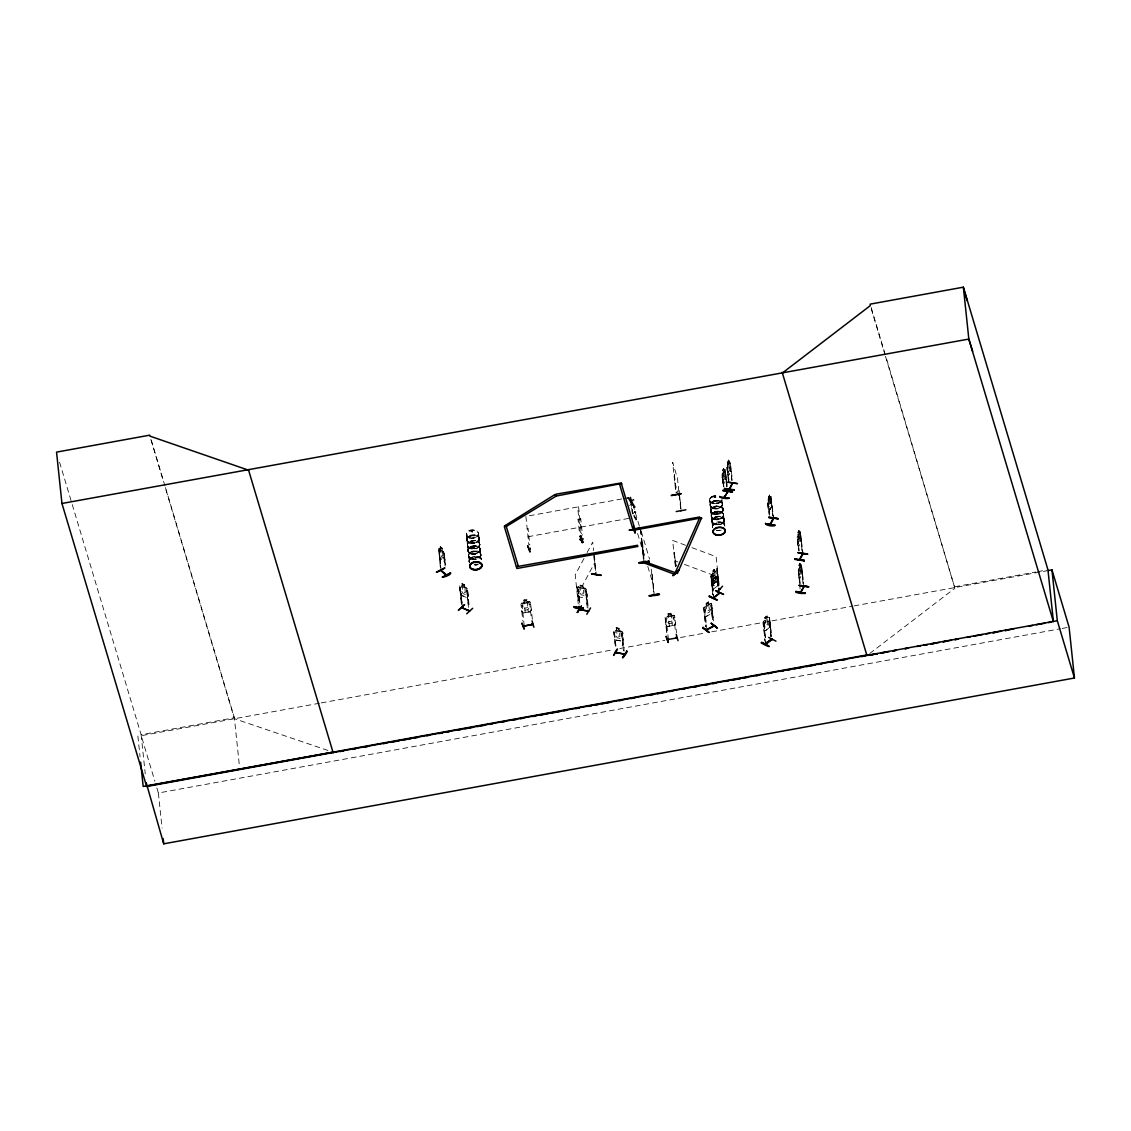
<?xml version="1.0" encoding="UTF-8"?>
<svg xmlns="http://www.w3.org/2000/svg" width="1131" height="1131" viewBox="0 0 1131 1131"><rect width="100%" height="100%" fill="white"/><g stroke="black" fill="none" stroke-linecap="round" stroke-linejoin="round"><path stroke-width="0.75" stroke-dasharray="5 3.75" d="M725.848 479.417L725.848 476.222L725.848 479.417C720.037 496.763 722.525 453.743 723.048 485.595M730.683 471.217L730.796 468.036L730.796 471.231L728.166 475.953L730.796 471.231M800.889 541.65C802.275 531.697 799.391 551.97 797.765 544.52M798.924 577.178L799.476 579.114L801.964 574.35L801.271 564.567M802.006 574.378L802.006 571.183M714.481 580.571L712.473 579.779L714.099 581.574L713.025 585.66L714.608 581.772C715.852 585.024 718.213 581.786 714.976 580.896L716.05 577.022L714.566 580.457M711.512 582.861L712.431 584.812L717.351 580.811L717.817 577.743M718.086 582.578L717.775 585.646L718.242 582.578M763.651 629.317L764.712 631.211L769.787 627.422C770.211 621.301 771.144 611.772 763.581 621.244L762.944 622.601L765.178 641.277M769.787 627.422L770.183 624.326M732.125 480.477L729.622 461.137L726.865 467.372L727.671 474.101M770.451 496.353L771.639 506.335C767.709 519.567 765.616 497.032 771.003 496.537M800.352 531.867L797.058 537.805L798.373 549.553M797.157 537.833L797.412 536.292M799.377 579.1L798.118 570.491L801.37 564.595M444.624 561.895L444.935 559.873L444.624 561.895L440.256 558.163M768.797 499.577L769.815 515.397M716.404 576.598L715.555 579.454L713.604 581.037L712.346 579.892M467.471 597.832L468.093 595.768L467.541 597.946L461.561 595.302L460.388 592.602M521.787 610.712L523.003 612.96L530.439 611.814L531.259 609.072M665.82 624.241L667.078 626.56L674.571 625.245L675.377 622.502M467.131 537.988L466.82 540.293M472.235 531.938L470.934 531.273M472.39 531.81C469.733 532.206 472.815 529.888 472.291 532.051M471.203 531.641L472.39 531.188L471.896 531.697M467.711 543.601L467.414 545.891M467.881 550.133L470.058 546.994M473.154 537.282L473.422 537.847M473.818 537.861L473.324 537.183M468.418 555.137L468.814 553.978M473.154 547.998L472.772 547.277L473.818 547.545M469.012 560.75L469.393 559.591M474.257 547.757L474.214 547.376M478.385 535.076L477.65 536.052L478.667 532.955L477.24 531.132M478.908 540.335L479.29 539.176A6.263 3.973 -6 0 0 470.326 535.882A6.263 3.973 -6 0 0 469.506 542.809A6.263 3.973 -6 0 0 479.261 539.218M475.246 553.483L474.949 553.723M479.487 545.948L479.883 544.789A6.263 3.973 -6 0 0 470.92 541.495A6.263 3.973 -6 0 0 470.086 548.422A6.263 3.973 -6 0 0 479.841 544.831M480.095 551.066L480.406 549.793M480.576 556.325L480.972 555.165M710.07 504.61L710.452 503.451M714.382 497.23L714.128 497.4M714.665 497.428L715.725 496.65M710.65 510.222L711.046 509.063M711.215 515.595C712.219 510.887 718.708 510.505 722.228 512.569M716.305 503.253L717.238 503.238M711.752 520.698L711.837 521.73L712.134 519.44M717.62 512.909L715.725 513.092L717.238 513.389M712.714 525.053L712.417 527.343M716.715 512.711L717.549 512.979M718.157 519.369C720.235 518.111 713.237 520.769 711.809 517.433C714.764 521.433 724.193 519.85 723.642 514.181M722.228 505.797L722.61 504.638A6.263 3.973 -6 0 0 713.647 501.344A6.263 3.973 -6 0 0 712.827 508.271A6.263 3.973 -6 0 0 722.582 504.68M722.808 511.41L723.119 509.106M723.6 515.34A6.164 3.902 -6 0 1 714 518.875A6.164 3.902 -6 0 1 714.82 512.06A6.164 3.902 -6 0 1 723.6 515.34L720.193 519.016M723.911 521.787L724.292 520.628M623.139 639.029C621.47 645.207 625.401 632.286 621.386 631.239L619.449 630.844L619.194 628.341L616.155 627.804L619.194 628.341M712.714 594.637L710.805 576.089L712.813 573.544L712.473 571.014C715.98 565.656 713.52 574.506 716.192 570.703L717.026 570.985M710.805 576.146L716.192 570.703M717.45 575.82L711.71 579.524L711.159 580.938L712.784 589.619L717.775 585.646M711.229 580.924L711.781 579.567M763.623 621.23L764.924 641.136M717.959 518.988L720.178 518.804M583.949 558.516L575.212 574.901L578.224 603.586M587.13 552.564L592.701 542.145L593.591 550.613M577.347 595.231L594.835 562.475M723.84 486.797L722.638 470.143C724.717 465.124 726.201 477.777 723.727 480.166L722.978 479.176M723.783 468.291L722.638 470.143M727.586 461.957C729.707 456.966 731.149 469.619 728.675 471.98L727.445 466.325L727.586 461.957L728.76 459.964M722.992 471.076L723.543 469.04M727.94 462.89L728.491 460.854M724.052 470.793L724.759 469.45M727.219 465.859L727.728 461.999M729.721 461.165L729 462.621L728.661 459.949M722.455 476.575L723.515 486.74M725.961 480.138L725.367 471.104L727.29 486.415M727.403 468.39L728.675 480.859M731.799 480.421L730.315 462.932L732.421 479.926M768.062 500.948L768.43 497.06C770.593 492.013 771.992 504.878 769.518 507.084L768.783 506.094M769.603 495.067L768.43 497.06M769.773 497.541L770.564 496.255M768.246 503.493L769.49 515.354M772.643 515.524L771.158 498.022L773.448 516.711M769.009 511.042L771.498 506.278L771.738 503.154M797.779 532.404L798.953 530.397L800.211 537.536L798.868 542.428L797.779 532.404L798.189 534.935M798.048 532.489L798.698 531.287L798.133 533.323M797.595 538.823L798.839 550.684M801.992 550.868L800.508 533.365L802.798 552.055M800.183 583.455L798.656 569.473L799.871 563.097L800.211 565.769M798.613 571.551L799.886 584.006M803.01 583.582L801.526 566.08L803.632 583.073M576.81 586.706L578.549 603.643M703.835 608.054L704.528 606.796M712.813 573.544L711.851 575.227L712.784 584.727L714.057 585.886L716.05 584.303L716.898 581.461L715.909 571.933L714.778 571.947M712.304 580.062L713.279 578.379L712.855 575.82L715.061 574.166M443.875 557.046L443.154 558.262L441.401 556.791L439.761 549.341L440.609 549.298L439.181 548.139L444.299 553.215M588.063 606.131L586.339 589.322L583.214 587.95L583.087 585.321L580.104 584.713L580.429 587.385L578.337 586.961L585.293 588.219L586.395 589.378L587.145 596.037L586.339 598.37L579.312 596.956L578.167 594.213L579.383 596.885M578.224 589.449L577.404 589.293L578.224 589.449L579.652 603.007M583.356 587.823L584.84 589.025L585.335 593.69L584.048 595.387L581.263 594.821L579.553 592.517L579.058 587.851L580.472 587.314M587.286 607.87L585.632 590.721L586.452 590.891L588.106 608.04M615.42 639.976L622.403 641.235L615.42 639.976L613.567 630.533L616.423 630.306M613.624 632.102L614.458 632.271L613.624 632.102L615.094 647.568M619.406 630.914L620.947 632.045L621.442 636.725L620.156 638.421L617.356 637.856L615.66 635.551L615.165 630.872L616.565 630.349L616.31 627.846M621.343 631.31L614.387 629.896M621.598 633.954L622.559 633.911L621.598 633.954L623.379 650.905M632.483 502.447L635.368 507.169L634.788 507.748L631.338 503.564L634.576 499.718L633.431 499.294L629.119 504.808M633.12 513.856L634.731 511.664L635.876 512.089L633.204 515.397L636.668 519.539L634.887 519.652L635.466 519.087M629.684 505.797L634.576 499.718M468.488 552.182L468.05 550.868M468.234 549.058C470.765 545.029 478.06 544.322 480.336 548.917M472.8 547.56L473.847 547.036M475.585 553.78L473.663 553.907M479.346 552.055L480.067 550.854M710.621 497.555L709.533 499.605L710.24 505.246L709.759 500.552M714.41 496.622C712.898 498.418 717.634 497.499 715.16 496.467M715.485 497.272L715.626 496.721M716.828 502.73L716.333 503.154M721.734 500.552L716.884 503.408L711.06 502.517M711.555 514.52L714.778 512.032L717.959 511.481M718.227 519.03L718.835 518.761M718.553 518.903L718.454 519.242M627.832 497.951L629.614 497.838L631.819 501.485L630.674 502.602L627.832 497.951L631.239 502.051L628.412 497.386M633.431 499.294L632.851 499.86L633.996 500.284M633.586 507.282L635.368 507.169M634.731 511.664L634.152 512.23L635.876 512.089M676.253 565.938L674.147 552.607L676.055 566.136M718.383 585.08L716.87 568.568L719.316 585.165M717.605 568.851L716.672 568.766M464.841 587.088L466.156 588.502L466.651 593.167L465.562 594.637L463.13 593.634L461.618 591.103L461.137 586.438L462.339 586.141L461.985 583.511L464.587 584.586L464.7 587.187M460.473 592.63C459.016 584.586 458.833 583.653 466.495 587.851L467.471 589.095L469.323 607.531M461.194 602.837L459.794 587.399L462.112 602.936M462.268 606.513L460.501 587.696M464.516 584.642L461.915 583.568M467.541 589.039L466.439 587.908M468.404 607.432L466.834 590.297L469.125 607.729M460.444 592.545L461.519 595.358M468.248 595.754L467.456 589.039M578.323 586.805L577.418 587.569L578.224 594.284M712.558 571.042L714.651 569.345L714.849 571.989M711.512 577.234L713.463 595.867M718.044 586.636L717.195 572.611L718.708 584.6M718.128 585.066L717.464 572.738M713.392 579.044L715.358 577.446M712.389 584.656L717.351 580.811M713.364 579.213L715.343 577.644M439.266 548.083L440.581 566.956M477.65 536.08C464.332 545.057 462.579 524.826 477.225 531.118M472.843 548.026L474.143 547.913M478.215 552.677L479.304 551.843L475.246 553.936M710.636 497.541L716.276 495.463A6.164 3.902 -6 0 0 709.731 499.181A6.164 3.902 -6 0 0 714.269 503.337A6.164 3.902 -6 0 0 721.592 500.383M716.192 512.909L717.21 512.541M717.294 513.502L717.266 513.078M869.753 653.492L954.889 588.247L885.856 356.604M764.839 617.583L767.03 615.928L767.228 618.572L768.317 618.53L768.811 623.195L767.935 626.023L765.899 627.578L764.598 626.418L764.768 617.554L766.959 616.07L767.143 618.53L768.684 617.455M763.665 621.287L765.023 620.057M763.736 623.732L765.517 640.683M770.833 636.626L769.645 619.223L771.681 636.301M771.088 636.767L769.9 619.364M769.645 627.337L764.655 631.324L763.722 629.246M524.091 602.653L522.678 603.77L523.172 608.436L524.982 610.16L527.951 609.637L529.336 607.361L528.856 602.682L527.159 602.13M704.783 609.397L703.85 609.609L704.783 609.397L706.917 629.727M710.975 605.891L711.908 605.679L710.975 605.891L712.587 621.145M438.672 548.521L441.175 570.929M440.298 567.098L438.8 550.019L441.104 567.394M440.539 549.157L440.284 546.655L440.525 549.341M439.323 550.444L438.517 550.161M443.536 551.787L442.334 550.769L443.38 552.38L444.851 566.263M439.379 555.236L440.228 558.205L444.709 561.838M443.875 554.261L445.119 566.122M445.091 559.902L443.522 551.843M470.1 547.248L472.998 546.146L477.692 546.485M478.215 552.691L475.19 553.766M715.57 497.4L714.693 497.555M716.05 512.654L717.393 512.64M529.336 515.764L577.644 506.971L580.5 534.016M621.725 498.941L578.591 506.801L581.433 533.846M623.464 498.63L630.363 497.371L631.607 509.233M528.021 536.73L579.793 527.3M580.726 527.131L630.773 518.012M72.257 504.582L141.135 734.74L234.357 717.761L239.39 765.645M954.734 586.763L1035.869 571.989M1037.594 571.678L1046.232 570.109M319.493 703.242L141.234 735.701L154.862 781.196M321.232 702.917L612.79 649.83M619.746 648.572L664.858 640.358M680.48 637.516L704.783 633.091M711.724 631.819L852.293 606.23M854.032 605.905L1046.741 570.83M156.87 787.939L158.382 793.001L1060.411 628.765M1062.15 628.44L1067.367 627.493M674.359 474.794L676.253 492.748M679.137 490.713L681.018 508.667M632.088 509.883L632.441 513.149M578.012 519.27L578.945 519.327L578.012 519.27L579.609 534.171M580.712 518.776L579.835 518.931L580.769 518.988L582.423 535.104M528.007 528.375L527.117 528.53L528.064 528.587L529.775 544.916M641.475 541.184L643.355 559.138M642.45 542.272L644.331 559.138M652.149 574.661L654.043 592.616M522.07 605.438L521.179 605.594L522.126 605.65L524.077 624.284M529.817 604.053L530.764 604.11L529.817 604.053L531.485 619.519M666.187 618.869L665.311 619.025L666.244 619.081L668.209 637.714M673.949 617.484L674.882 617.54L673.949 617.484L675.546 632.738M525.236 612.663L523.809 600.08L527.004 599.529L528.219 612.14M523.823 600.151L527.018 599.6M532.362 619.364L530.552 602.356L529.322 601.664L521.9 602.964L520.995 604.11L522.847 621.06M521.971 603.106L524.204 602.724M527.187 602.201L529.308 601.819M524.275 603.487L527.258 602.964M524.77 608.153L527.739 607.63M530.34 611.687L522.946 613.129L521.702 610.811M669.368 626.079L667.94 613.511L671.15 613.016L671.404 615.518L674.684 615.844L676.494 632.795M673.468 615.165L666.046 616.466L665.099 617.469L666.908 634.265M668.407 616.904L671.376 616.395M668.888 621.583L671.871 621.06M667.078 626.56L674.571 625.245M473.012 546.174L474.638 546.019M475.317 553.992L469.393 552.819M715.259 576.81L716.404 576.796M717.931 511.226L722.2 512.343L723.642 514.393L723.133 513.191M473.691 554.148L470.637 553.653L468.488 551.985M711.385 516.514L711.809 517.645M726.964 467.386L728.35 480.802M726.964 486.358L725.141 469.492L726.286 480.194M771.031 496.424L773.123 516.669M767.709 502.475L769.023 514.209M768.416 509.176L769.122 510.929M800.281 531.754L802.473 551.999M801.398 564.482L803.491 584.727M798.797 565.118L799.942 563.266L801.229 570.25L799.886 575.142L799.15 574.152M798.33 568.992L800.098 589.039M585.505 590.933L586.325 591.103M671.404 615.518L672.973 616.112L673.468 620.778L672.083 623.054L669.1 623.577L667.29 621.866L666.809 617.187L668.308 616.084L665.127 617.526L666.979 634.477M327.962 750.461L234.456 718.722L165.578 488.564M725.211 469.619L722.186 474.073L722.681 470.157M685.527 545.255L672.648 540.448L675.659 569.119M691.96 547.658L716.107 556.678L719.118 585.363M674.783 560.778L678.006 561.98M684.439 564.383L718.242 577.022M713.505 620.933L711.625 603.94L710.551 603.487L704.415 606.683L703.736 608.068L705.631 626.546M710.522 603.586L711.555 604.025M459.582 587.583L460.303 587.88M466.622 590.481L467.343 590.778M461.448 595.429L467.612 597.875M712.29 503.111L710.155 501.683M673.44 615.25L674.585 615.9M529.35 601.734L530.566 602.413M711.625 603.94L713.308 620.763M708.84 604.378L708.586 601.876L705.956 603.247L706.281 605.792L705.08 607.305L705.574 611.97L707.101 613.285L709.561 612.012L710.664 609.326L710.169 604.661L708.769 604.505L708.501 602.003M706.211 605.749L706.112 603.332M704.387 614.713L705.518 616.833L711.696 613.624L712.332 610.655L711.625 613.567L705.518 616.664L704.472 614.656M478.894 546.895L480.435 549.991M621.315 631.381L622.403 632.413L624.199 651.06M634.788 507.748L631.904 503.026L634.166 506.716M636.668 519.539L633.784 514.817L633.204 515.397L636.089 520.119M721.903 502.305L722.497 503.394M722.497 507.918L723.091 509.007M723.67 518.422L724.179 519.383L723.586 518.295M724.674 524.869L724.165 523.922L724.886 526.141M709.618 500.694L710.141 501.655M710.763 506.928L710.056 504.709M711.357 512.541L710.65 510.321M712.445 522.918L711.866 521.829L712.36 522.791M478.583 536.843L479.176 537.932M479.176 542.456L479.883 544.69M480.265 552.833L480.972 555.067M480.944 558.573L481.453 559.534A6.263 3.973 -6 0 0 473.324 556.947A6.263 3.973 -6 0 0 469.634 562.687M480.859 558.445L481.438 559.534M466.849 540.378L467.442 541.466M467.442 545.99L468.036 547.079M469.125 557.456L468.418 555.236M797.793 544.435L798.359 546.386M727.7 474.016L728.279 475.826L727.601 474.002M722.624 482.258L723.218 484.125M871.167 307.533L885.347 354.922M871.308 309.003L884.951 354.597M885.46 356.279L954.889 588.247M674.783 482.555L679.632 498.757M641.305 531.598L649.547 559.124M639.354 526.141L630.631 496.976L632.413 513.926M642.959 550.302L645.377 558.403M647.809 566.504L652.658 582.705M637.615 533.507L642.465 549.708M151.285 440.228L164.97 485.92M165.479 487.617L234.357 717.761M150.89 439.478L163.543 481.792M59.59 462.268L71.748 502.885M722.327 503.055L721.875 498.545M724.01 519.044L723.034 509.6A6.178 3.916 -6 0 0 714.212 506.391A6.178 3.916 -6 0 0 713.392 513.22A6.178 3.916 -6 0 0 723.02 509.671M479.007 537.593L478.498 532.885M480.689 553.582L479.714 544.138M467.612 546.315L468.587 555.788M469.294 562.305L469.294 562.333A6.178 3.916 -6 0 1 474.2 557.442A6.178 3.916 -6 0 1 481.396 560.128A6.178 3.916 -6 0 0 474.907 556.395A6.178 3.916 -6 0 0 469.181 561.386L468.686 556.721M798.953 530.397L799.193 533.054M797.92 538.879L799.165 550.74M799.716 564.001L799.15 566.051L799.066 565.217M769.504 495.039L769.843 497.711M769.334 495.944L768.783 497.993L768.698 497.159M769.476 617.597L771.427 636.173M763.99 623.874L766.139 644.203M727.728 468.446L728.972 480.307M726.47 481.891L726.993 486.966M726.144 481.834L726.668 486.91M722.412 504.073A6.164 3.902 -6 0 1 712.813 507.607A6.164 3.902 -6 0 1 713.633 500.779A6.164 3.902 -6 0 1 722.412 504.073L722.921 508.667M724.109 519.977L724.603 524.657M723.472 513.997L723.557 514.803M716.87 568.568L718.581 584.897M711.767 577.347L713.915 597.691M710.89 576.117L712.968 594.765M711.187 606.06L712.784 621.301M704.571 609.227L706.352 626.178M703.765 607.997L705.829 626.715M679.406 493.71L680.947 508.399M680.678 508.738L677.497 478.413L672.648 462.226L675.843 492.536M674.288 474.511L676.168 492.48M674.147 552.607L675.857 568.935M671.022 613.059L672.337 625.556M651.993 574.11L653.888 592.079M651.23 569.147L653.704 592.686M640.825 529.972L643.991 559.209M641.814 541.127L643.695 559.082M640.33 529.379L643.341 558.064M632.271 509.275L632.766 513.092M621.739 633.742L623.52 650.693M619.095 628.412L619.321 630.985M616.197 627.747L616.522 630.419M614.458 632.271L616.056 647.526M614.317 632.483L616.282 651.117M594.312 554.543L596.207 572.498M594.185 556.735L595.896 573.064M593.69 555.052L595.585 573.007M585.632 590.721L587.413 607.658M578.351 589.251L579.963 604.491M577.135 586.763L579.129 604.322M525.887 516.386L528.898 545.071M479.106 538.526L479.601 543.205M480.774 554.6A6.164 3.902 -6 0 1 471.175 558.134A6.164 3.902 -6 0 1 471.995 551.306A6.164 3.902 -6 0 1 480.774 554.6L481.283 559.195M466.439 535.09L466.905 539.798M467.004 540.731L467.499 545.396M466.834 590.297L468.616 607.248M459.737 585.844L461.575 604.336M444.229 553.2L445.458 564.864M158.382 793.001L162.072 828.048M141.135 734.74L145.249 773.929M137.883 736.055L140.074 756.908M724.208 519.482L724.292 520.529M722.525 503.493L722.624 504.539M711.187 515.397L711.3 516.655M479.205 538.031L479.304 539.077A6.263 3.973 -6 0 1 469.478 542.527A6.263 3.973 -6 0 1 470.298 535.599A6.263 3.973 -6 0 1 479.233 538.936M468.997 560.849L469.096 561.881M467.866 549.935L467.98 551.193M721.635 500.863A6.164 3.902 -6 0 1 714.311 503.818A6.164 3.902 -6 0 1 709.773 499.662A6.164 3.902 -6 0 1 716.319 495.986M721.635 500.581A6.192 3.916 -6 0 1 714.283 503.549A6.192 3.916 -6 0 1 709.731 499.379A6.192 3.916 -6 0 1 716.291 495.689M721.324 530.071A6.178 3.916 -6 0 1 716.616 530.524M712.601 527.795A6.178 3.916 -6 0 1 712.516 526.777L712.021 522.183L712.502 526.848A6.178 3.916 -6 0 1 718.227 521.843A6.178 3.916 -6 0 1 724.702 525.661M712.841 525.745A6.178 3.916 -6 0 1 719.132 522.748A6.178 3.916 -6 0 1 724.717 525.59M719.768 530.213A6.263 3.973 -6 0 1 716.545 530.255M712.488 527.484A6.263 3.973 -6 0 1 718.284 522.409A6.263 3.973 -6 0 1 724.844 526.283M717.549 524.756A6.263 3.973 -6 0 1 712.587 519.143A6.263 3.973 -6 0 1 723.105 518.125A6.263 3.973 -6 0 1 719.189 524.6M716.022 524.911A6.178 3.916 -6 0 1 712.982 519.186A6.178 3.916 -6 0 1 722.737 518.238A6.178 3.916 -6 0 1 720.73 524.459M712.459 527.187A6.263 3.973 -6 0 1 718.256 522.126A6.263 3.973 -6 0 1 724.815 525.986M478.003 564.609A6.178 3.916 -6 0 1 474.864 565.175M478.003 564.327A6.263 3.973 -6 0 1 474.822 564.906M469.662 562.984A6.263 3.973 -6 0 1 473.366 557.244A6.263 3.973 -6 0 1 481.438 559.788M476.363 564.072A6.178 3.916 -6 0 1 474.766 564.242M477.975 564.044A6.263 3.973 -6 0 1 474.794 564.609M724.038 471.613L723.034 473.493L723.515 478.173L724.519 476.278L724.038 471.613M728.986 463.427L727.982 465.308L728.463 469.987L729.467 468.107L728.986 463.427M769.829 498.531L768.826 500.411L769.32 505.076L770.324 503.196L769.829 498.531M799.179 533.874L798.175 535.755L798.67 540.42L799.674 538.54L799.179 533.874M800.197 566.589L799.193 568.469L799.688 573.134L800.691 571.254L800.197 566.589M714.198 570.151L713.025 572.003L714.198 570.151M714.863 572.781L712.898 574.364L713.845 583.893L715.838 582.309L714.863 572.781M714.679 575L713.491 576.852L714.679 575M766.564 616.72L765.348 618.544L766.564 616.72M767.228 619.364L765.192 620.905L765.687 625.584L767.723 624.029L767.228 619.364M708.105 602.653L706.621 604.307L708.105 602.653M708.854 605.339L706.394 606.612L706.889 611.291L709.349 610.005L708.854 605.339M442.15 548.224L440.199 546.697L442.009 548.295L442.278 550.797L442.15 548.224M526.41 600.137L524.501 600.476L524.586 601.31L526.509 600.971L526.41 600.137M670.542 613.567L668.619 613.893L668.718 614.727L670.626 614.402L670.542 613.567M582.55 585.702L580.754 585.335L582.635 586.537L582.55 585.702M583.356 588.714L580.556 588.148L581.051 592.828L583.836 593.393L583.356 588.714M618.643 628.723L616.847 628.369L618.728 629.557L618.643 628.723M619.449 631.748L616.664 631.183L617.144 635.848L619.944 636.414L619.449 631.748M464.12 584.868L462.551 584.232L464.205 585.702L464.12 584.868M464.855 587.964L462.423 586.975L462.918 591.64L465.35 592.644L464.855 587.964M441.825 548.408L440.708 547.475L441.924 549.242L441.825 548.408M442.447 551.589L440.708 550.133L441.189 554.798L442.942 556.254L442.447 551.589M710.932 511.806L711.908 521.25L710.932 511.806M710.834 510.859L710.339 506.193L710.819 510.859M723.105 510.618L723.105 510.59A6.164 3.902 -6 0 0 714.325 507.338A6.164 3.902 -6 0 0 713.505 514.153A6.164 3.902 -6 0 0 723.105 510.618M479.784 545.156L479.784 545.128A6.164 3.902 -6 0 0 470.991 541.876A6.164 3.902 -6 0 0 470.185 548.691A6.164 3.902 -6 0 0 479.784 545.156M713.421 513.884A6.263 3.973 -6 0 0 723.161 510.293A6.263 3.973 -6 0 0 714.241 506.957A6.263 3.973 -6 0 0 713.421 513.884M713.958 518.535A6.164 3.902 -6 0 0 723.571 515.001A6.164 3.902 -6 0 0 714.778 511.721A6.164 3.902 -6 0 0 713.958 518.535M712.912 508.554A6.178 3.916 -6 0 0 722.525 505.006A6.178 3.916 -6 0 0 713.718 501.712A6.178 3.916 -6 0 0 712.912 508.554M713.378 513.587A6.263 3.973 -6 0 0 723.133 509.996A6.263 3.973 -6 0 0 714.212 506.66A6.263 3.973 -6 0 0 713.378 513.587M712.799 507.989A6.263 3.973 -6 0 0 722.553 504.398A6.263 3.973 -6 0 0 713.619 501.061A6.263 3.973 -6 0 0 712.799 507.989M714.057 519.369A6.164 3.902 -6 0 0 723.656 515.835A6.164 3.902 -6 0 0 714.863 512.541A6.164 3.902 -6 0 0 714.057 519.369M714 519.087A6.192 3.916 -6 0 0 723.642 515.538A6.192 3.916 -6 0 0 714.82 512.23A6.192 3.916 -6 0 0 714 519.087M714.481 523.978A6.263 3.973 -6 0 0 724.236 520.387A6.263 3.973 -6 0 0 715.301 517.051A6.263 3.973 -6 0 0 714.481 523.978M714.495 523.596A6.164 3.902 -6 0 0 724.094 520.062A6.164 3.902 -6 0 0 715.315 516.768A6.164 3.902 -6 0 0 714.495 523.596M470.694 553.427A6.15 3.902 -6 0 0 480.265 549.892A6.15 3.902 -6 0 0 471.5 546.626A6.15 3.902 -6 0 0 470.694 553.427M469.012 537.437A6.15 3.902 -6 0 0 478.583 533.903A6.15 3.902 -6 0 0 469.817 530.623A6.15 3.902 -6 0 0 469.012 537.437M470.652 553.059A6.15 3.902 -6 0 0 480.223 549.525A6.15 3.902 -6 0 0 471.457 546.245A6.15 3.902 -6 0 0 470.652 553.059M469.054 537.918A6.15 3.902 -6 0 0 478.639 534.383A6.15 3.902 -6 0 0 469.874 531.118A6.15 3.902 -6 0 0 469.054 537.918M470.086 547.757A6.164 3.902 -6 0 0 479.685 544.209A6.164 3.902 -6 0 0 470.892 540.929A6.164 3.902 -6 0 0 470.086 547.757M469.591 543.078A6.164 3.902 -6 0 0 479.191 539.544A6.164 3.902 -6 0 0 470.411 536.264A6.164 3.902 -6 0 0 469.591 543.078M470.058 548.125A6.263 3.973 -6 0 0 479.813 544.534A6.263 3.973 -6 0 0 470.892 541.198A6.263 3.973 -6 0 0 470.058 548.125M469.492 542.145A6.164 3.902 -6 0 0 479.092 538.61A6.164 3.902 -6 0 0 470.312 535.316A6.164 3.902 -6 0 0 469.492 542.145M470.736 553.907A6.15 3.902 -6 0 0 480.322 550.387A6.15 3.902 -6 0 0 471.556 547.107A6.15 3.902 -6 0 0 470.736 553.907M470.68 553.625A6.192 3.916 -6 0 0 480.322 550.076A6.192 3.916 -6 0 0 471.5 546.782A6.192 3.916 -6 0 0 470.68 553.625M471.189 558.799A6.263 3.973 -6 0 0 480.944 555.208A6.263 3.973 -6 0 0 472.009 551.871A6.263 3.973 -6 0 0 471.189 558.799M471.259 559.082A6.178 3.916 -6 0 0 480.887 555.533A6.178 3.916 -6 0 0 472.079 552.239A6.178 3.916 -6 0 0 471.259 559.082M471.146 558.516A6.263 3.973 -6 0 0 480.901 554.925A6.263 3.973 -6 0 0 471.98 551.589A6.263 3.973 -6 0 0 471.146 558.516"/><path stroke-width="1.5" d="M653.972 595.118L654.057 593.86M729.028 497.88C729.325 499.563 718.991 497.937 719.698 496.41M733.991 490.062L724.533 488.903L733.991 489.695M724.533 488.96L724.674 488.196M765.517 523.285C764.33 525.293 775.145 527.357 774.834 524.798M794.867 558.629L794.725 559.393L804.056 560.82M805.074 593.535C786.201 589.053 800.918 595.373 805.201 592.856M705.984 629.939L713.93 625.811M714.043 626.009L706.338 630.108M768.924 646.126C758.138 639.581 759.749 643.426 768.939 646.465M724.929 497.032L724.872 496.156M727.657 491.999L724.618 496.834M727.855 491.518L724.292 497.456M729.226 489.256L732.45 483.262M770.084 524.374L773.166 518.408M770.72 523.95L770.381 524.487M799.433 559.718L802.515 553.752M800.069 559.28L799.716 558.558M578.605 607.658L578.931 606.442M461.674 607.969L462.664 607.531M461.844 607.7L469.506 611.164L468.63 610.259M703.086 627.267L702.676 627.917L708.826 632.356M444.709 568.186L436.623 572.328M719.712 496.834L729.085 498.304M724.66 488.649L734.033 490.119M773.689 518.493L770.55 524.374M800.366 592.418L803.83 586.975M578.648 607.587L579.242 606.499M713.096 597.96L719.684 593.04L718.892 593.054M527.767 546.033L530.071 552.027L527.809 545.99M582.281 542.47L580.359 536.405M665.961 636.484L668.251 642.521L666.413 636.343M673.214 575.637L678.826 570.137M765.687 643.369L765.206 644.585L771.851 639.51M765.8 643.327L766.139 644.288C764.386 644.826 766.988 643.101 765.729 644.09M765.56 643.892L765.461 644.712L772.035 638.902L765.192 643.695M581.362 606.046L577.531 612.408M581.32 606.386L577.517 612.437M613.624 655.457L617.455 649.081M645.363 561.315L644.345 563.026L674.5 574.294L699.778 517.546M645.433 561.951L677.427 573.445L701.616 517.772M644.189 561.994L643.864 560.863M529.152 548.888L530.213 548.973M532.998 624.425L523.314 626.178M581.164 539.671L580.047 539.614L581.094 539.402M581.998 539.529L582.889 538.568M633.841 529.831L632.95 530.227M633.897 530.043L632.766 529.704M667.347 639.368L668.421 639.185L667.629 639.609M668.463 639.425L668.364 638.647M677.13 637.856L667.544 639.581M723.048 490.656L732.535 491.815L723.02 490.218M729.523 488.125L729.537 489.398L732.393 483.22M727.968 482.032L737.483 483.63L728.011 482.315M768.84 517.574L778.34 518.733L768.826 517.136M778.312 518.705L768.854 517.418M774.693 525.562L765.531 523.653L774.82 525.251M798.189 552.903L807.69 554.077L798.175 552.479M804.042 560.891L804.183 560.128M799.207 585.618L808.693 586.777L799.193 585.194M800.776 592.488L804.07 586.423M591.683 574.011L601.155 575.227L591.654 573.587M577.107 612.422L581.405 606.47M580.585 609.595L580.528 609.072M586.777 614.274L590.538 607.941M617.031 649.35L613.666 655.118M616.409 652.827L615.547 652.658M623.789 654.368C627.875 654.269 601.126 649.915 624.764 654.213M627.083 651.385C616.254 665.523 628.567 652.403 626.574 650.919M626.744 651.315L622.884 657.309M713.322 598.214L713.915 597.097M719.57 593.139L713.435 598.115M675.928 637.304L677.059 637.644L676.267 638.068M771.144 639.199L771.116 640.075L772.049 639.722M724.462 496.127L724.943 496.976M724.504 496.961L724.886 496.368M678.911 570.236L672.832 575.594L678.869 569.812M677.045 572.71L676.197 572.908M718.666 588.53L719.684 589.124M717.351 592.192L722.553 586.183M708.883 632.441L703.058 627.606L708.84 632.017M464.29 604.859L458.352 610.316L464.643 604.661M466.707 613.765L472.673 608.308M643.525 561.499L643.723 562.121M644.232 562.602L644.288 562.39M716.093 590.834L723.614 594.439L715.725 590.721M716.898 599.953C693.105 588.926 733.114 608.026 709.335 595.924M782.383 373.004L870.305 305.624L870.149 304.14L963.372 287.175L1047.956 569.798L1053.23 619.958M761.319 643.044L761.644 642.337L768.995 646.536M768.698 637.403L775.965 641.15M765.899 643.482L771.059 639.538M518.351 566.334L506.292 526.481L505.048 525.632L554.953 494.544M504.341 526.184L506.292 526.481L556.282 496.028L621.555 483.502M771.342 639.467L772.035 638.902M579.567 609.397L588.686 611.235L579.539 609.623M587.682 611.037L587.625 610.5M616.508 652.856L616.635 652.092M582.917 539.374L582.069 539.501M771.413 639.411L771.427 640.203L771.568 638.831M771.639 639.581L771.78 638.761M711.243 623.407L717.351 628.03L711.54 623.252M436.396 572.173L444.695 567.875M442.377 576.796C442.051 578.012 452.428 574.718 450.435 572.654M681.131 510.208L680.862 510.83M676.776 573.417L676.14 573.191M461.929 607.729L469.676 610.896M248.594 470.199L149.872 436.099L149.773 435.152L56.55 452.117L61.951 503.479L968.829 339.06L972.632 351.331M555.858 494.219L621.272 482.951L621.626 484.125M699.835 518.182L635.127 529.972L621.386 483.616L619.491 483.955L632.893 529.138L699.481 517.008L699.835 518.182L701.687 518.408M504.412 526.82L516.881 568.497L637.884 546.471L637.531 545.283L516.471 566.688M1048.479 570.505L1051.957 569.868L1069.106 627.182L1074.45 678.006L163.726 843.825L146.168 782.624M866.77 654.962L146.535 786.102L61.951 503.479M146.578 786.526L1057.301 620.707L1074.45 678.006M340.106 751.55L343.57 750.927M352.236 749.344L355.714 748.722M364.366 747.139L367.844 746.502M383.437 743.661L386.901 743.039M390.365 742.403L399.031 740.833M402.495 740.197L411.161 738.614M414.625 737.992L418.102 737.355M426.769 735.772L430.232 735.15M438.899 733.567L442.362 732.945M445.826 732.308L449.29 731.672M457.956 730.103L461.42 729.467M464.898 728.831L473.55 727.261M477.028 726.625L485.694 725.056M489.158 724.42L492.621 723.783M501.287 722.214L504.751 721.578M513.417 719.995L516.881 719.373M520.345 718.736L523.809 718.114M532.475 716.531L535.953 715.895M539.416 715.273L548.083 713.689M551.546 713.053L560.213 711.484M563.676 710.848L567.14 710.226M575.806 708.642L579.27 708.006M587.936 706.437L591.4 705.801M594.878 705.164L598.341 704.542M601.805 703.906L610.471 702.337M619.138 700.753L622.601 700.117M631.268 698.548L634.731 697.912M650.325 695.07L653.803 694.448M657.267 693.812L665.933 692.229M669.396 691.606L672.86 690.97M681.526 689.387L684.99 688.765M693.656 687.181L697.12 686.545M705.786 684.976L709.25 684.34M712.714 683.718L716.192 683.082M724.858 681.498L728.322 680.876M731.785 680.24L740.452 678.657M743.915 678.035L747.379 677.398M756.045 675.829L759.509 675.193M768.175 673.609L771.639 672.987M780.305 671.404L783.783 670.768M787.247 670.146L790.71 669.51M794.174 668.888L802.84 667.304M806.304 666.668L814.97 665.099M818.434 664.462L821.898 663.826M830.564 662.257L834.042 661.621M842.708 660.052L846.172 659.415M861.765 656.574L865.229 655.938M889.404 651.541L880.78 653.11L884.23 652.502M892.854 650.919L896.317 650.283L892.868 650.947M908.391 648.091L904.941 648.713L908.405 648.134M917.029 646.508L920.478 645.886M923.928 645.25L927.392 644.628L923.956 645.32M930.841 643.991L939.465 642.422M951.553 640.231L942.929 641.8L946.407 641.263M955.002 639.595L958.466 638.973L955.045 639.708M967.09 637.403L970.539 636.767M974.003 636.145L982.627 634.562M986.076 633.94L989.54 633.318M992.99 632.681L1001.614 631.112M1005.077 630.476L1013.701 628.907M1029.238 626.079L1032.688 625.457M1036.152 624.821L1044.775 623.252M1048.225 622.63L1051.689 621.993M681.06 493.554L671.347 495.293M676.211 511.551L685.923 509.812M332.981 752.157L143.185 786.469L140.626 762.124M930.855 644.076L934.319 643.454M993.032 632.837L996.482 632.215M1005.12 630.66L1008.569 630.024M632.992 526.89L635.283 532.885L632.936 526.466M580.231 536.066L580.981 535.924M639.057 528.559L629.303 530.015M629.331 530.298L639.029 528.276M529.435 549.129L530.185 548.167M582.734 542.018L582.041 542.569L580.274 536.49M639.043 562.531L648.812 561.174M639.185 563.252L649.265 561.697L639.453 563.068M649.236 561.556L639.1 562.899M649.293 595.98C666.922 592.05 658.27 596.39 649.236 595.528M649.279 595.952L658.949 593.803M532.941 624.213L523.497 626.15M524.134 629.09L521.872 623.04L524.091 628.666M533.903 627.253L532.051 620.862M676.239 634.307L678.035 640.669M799.73 559.831L803.052 553.709M711.187 623.379L716.856 627.832M580.33 539.855L579.991 539.091M530.029 548.691L529.365 549.101M446.208 575.17L440.666 570.491M531.952 624.651L531.81 623.874M633.12 526.82L634.873 532.899M723.048 490.501L732.393 492.013M798.203 552.762L807.548 554.275M799.221 585.476L808.707 586.791M805.244 593.28L795.885 591.343M591.697 573.869L601.013 575.425M676.395 572.936L677.002 573.191M718.722 589.053L719.825 589.166L718.864 588.332M524.303 625.754L524.247 625.231M441.048 570.377L446.547 574.93M555.024 495.18L556.212 495.392M963.527 288.659L967.33 300.917M1053.413 621.682L968.829 339.06L963.372 287.175M782.185 372.339L866.968 655.627M555.929 494.855L556.282 496.028M248.396 469.535L333.178 752.822M582.776 542.442C576.895 526.212 585.01 545.184 581.984 542.145M681.088 493.879L671.376 495.618M648.897 561.485L648.77 560.806M1051.957 569.868L1057.301 620.707M583.37 608.026C584.034 609.015 572.866 609.157 574.081 606.485M163.175 838.566L163.726 843.825M794.881 558.983L804.226 560.552L794.881 558.983M574.096 606.852L583.384 608.436L574.096 606.852M450.506 573.007L442.461 577.192L450.506 573.007M877.317 653.746L868.693 655.316L877.331 653.76M715.683 534.85A6.164 3.902 -6 0 0 725.282 531.316A6.164 3.902 -6 0 0 716.489 528.036A6.164 3.902 -6 0 0 715.683 534.85M715.64 534.525A6.164 3.902 -6 0 0 725.24 530.99A6.164 3.902 -6 0 0 716.46 527.71A6.164 3.902 -6 0 0 715.64 534.525M472.362 569.374A6.164 3.902 -6 0 0 481.962 565.839A6.164 3.902 -6 0 0 473.168 562.559A6.164 3.902 -6 0 0 472.362 569.374A6.164 3.902 -6 0 0 481.962 565.853A6.164 3.902 -6 0 0 473.168 562.574A6.164 3.902 -6 0 0 472.362 569.388M472.32 569.063A6.164 3.902 -6 0 0 481.919 565.528A6.164 3.902 -6 0 0 473.14 562.248A6.164 3.902 -6 0 0 472.32 569.063"/></g></svg>
